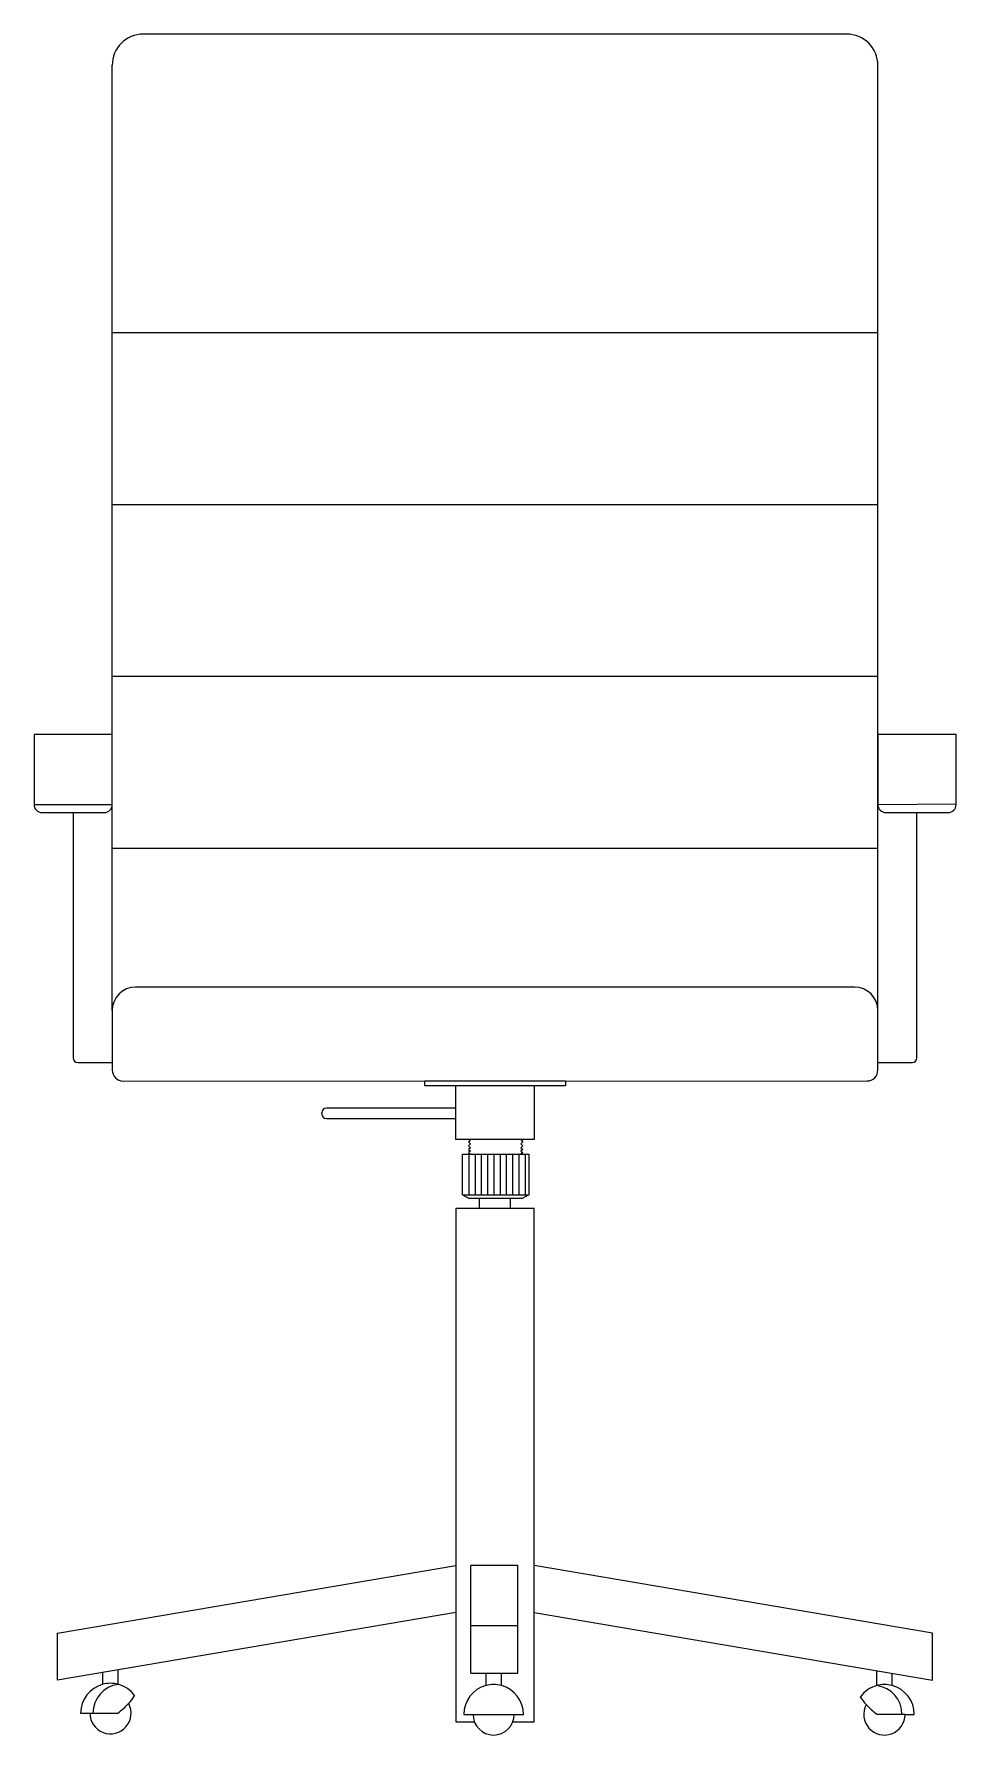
# Model space of a CAD drawing. Header units: millimetres. Extents: x 1895 to 4395, y 995 to 3089.
# Drawn here: x 3094.9 to 3153.9, y 2980.4 to 3089.2 of the extents above; entities that cross this region are included whole.
import ezdxf

# ---------------------------------------------------------------- set-up
doc = ezdxf.new("R2010")
doc.units = ezdxf.units.MM
doc.layers.add('A-FURN', color=2, linetype='Continuous', lineweight=18)

msp = doc.modelspace()

# ---------------------------------------------------------------- linework, layer by layer
at = {"layer": 'A-FURN'}
for p, q in [((3146.88, 3089.23), (3101.88, 3089.23)), ((3099.88, 3026.74), (3099.88, 3087.23)), ((3148.88, 3026.8), (3148.88, 3087.23)), ((3099.88, 3070.13), (3148.88, 3070.13)), ((3099.88, 3059.13), (3148.88, 3059.13)), ((3099.88, 3048.13), (3148.88, 3048.13)), ((3099.88, 3044.41), (3097.38, 3044.41)), ((3099.88, 3039.91), (3094.88, 3039.91)), ((3097.38, 3039.41), (3097.38, 3023.71)), ((3153.88, 3039.94), (3148.88, 3039.91)), ((3151.38, 3023.71), (3151.38, 3039.41)), ((3099.88, 3037.13), (3148.88, 3037.13)), ((3147.38, 3028.24), (3101.38, 3028.24)), ((3099.88, 3026.74), (3099.88, 3022.93)), ((3148.88, 3022.94), (3148.88, 3026.74)), ((3097.68, 3023.41), (3099.88, 3023.41)), ((3148.88, 3023.41), (3151.08, 3023.41)), ((3100.58, 3022.23), (3148.18, 3022.24)), ((3113.29, 3020.13), (3113.29, 3020.2)), ((3121.88, 3020.5), (3113.59, 3020.5)), ((3113.59, 3019.83), (3121.88, 3019.83)), ((3122.3, 3017.55), (3126.54, 3017.55)), ((3122.7, 3017.55), (3122.7, 3014.95)), ((3123.1, 3017.55), (3123.1, 3014.95)), ((3123.5, 3017.55), (3123.5, 3014.95)), ((3123.9, 3017.55), (3123.9, 3014.95)), ((3124.3, 3017.55), (3124.3, 3014.95)), ((3124.7, 3017.55), (3124.7, 3014.95)), ((3125.1, 3017.55), (3125.1, 3014.95)), ((3125.5, 3017.55), (3125.5, 3014.95)), ((3125.9, 3017.55), (3125.9, 3014.95)), ((3126.3, 3017.55), (3126.3, 3014.95)), ((3121.88, 3014.09), (3121.88, 2981.23)), ((3121.88, 3014.09), (3126.88, 3014.09)), ((3122.3, 3014.95), (3126.54, 3014.95)), ((3122.3, 3014.95), (3122.73, 3014.71)), ((3123.38, 3014.09), (3123.38, 3014.71)), ((3125.38, 3014.09), (3125.38, 3014.71)), ((3126.54, 3014.95), (3126.11, 3014.71)), ((3126.88, 2981.23), (3126.88, 3014.09)), ((3122.83, 2984.34), (3122.83, 2991.23)), ((3125.83, 2991.23), (3122.83, 2991.23)), ((3125.83, 2984.34), (3125.83, 2991.23)), ((3125.83, 2987.36), (3122.83, 2987.36)), ((3099.27, 2984.39), (3099.27, 2983.62)), ((3100.26, 2983.62), (3100.26, 2984.56)), ((3122.83, 2984.34), (3125.83, 2984.34)), ((3123.8, 2984.34), (3123.8, 2983.55)), ((3124.79, 2983.55), (3124.79, 2984.34)), ((3148.8, 2984.51), (3148.8, 2983.55)), ((3149.79, 2983.55), (3149.79, 2984.34)), ((3097.85, 2981.78), (3098.45, 2981.78)), ((3098.45, 2981.78), (3100.24, 2981.78)), ((3122.38, 2981.7), (3122.98, 2981.7)), ((3122.98, 2981.7), (3125.61, 2981.7)), ((3125.61, 2981.7), (3126.21, 2981.7)), ((3150.61, 2981.7), (3148.82, 2981.7)), ((3150.61, 2981.7), (3151.21, 2981.7)), ((3121.88, 2981.23), (3123.06, 2981.23)), ((3125.53, 2981.23), (3126.88, 2981.23))]:
    msp.add_line(p, q, dxfattribs=at)
for points in [[(3094.88, 3044.41), (3094.88, 3039.91, 0.414214), (3095.38, 3039.41), (3099.38, 3039.41, 0.414214), (3099.88, 3039.91), (3099.88, 3044.41)], [(3148.88, 3044.41), (3148.88, 3039.91, 0.414214), (3149.38, 3039.41), (3153.38, 3039.41, 0.414214), (3153.88, 3039.91), (3153.88, 3044.41)]]:
    msp.add_lwpolyline(points, format="xyb", close=True, dxfattribs=at)
msp.add_lwpolyline([(3119.88, 3022.24), (3128.88, 3022.24), (3128.88, 3021.92), (3119.88, 3021.92)], close=True, dxfattribs=at)
for points in [[(3121.88, 3022.24), (3121.88, 3022.24), (3126.88, 3022.24), (3126.88, 3022.24)], [(3126.88, 3021.92), (3126.88, 3018.49), (3121.88, 3018.49), (3121.88, 3021.92)], [(3122.8, 3018.49), (3122.68, 3018.35), (3122.8, 3018.21), (3122.68, 3018.09), (3122.8, 3017.96), (3122.68, 3017.86), (3122.8, 3017.74), (3122.68, 3017.66), (3122.8, 3017.55)], [(3126.04, 3018.49), (3126.16, 3018.35), (3126.04, 3018.21), (3126.16, 3018.09), (3126.04, 3017.96), (3126.16, 3017.86), (3126.04, 3017.74), (3126.16, 3017.66), (3126.04, 3017.55)], [(3122.3, 3014.95), (3122.3, 3017.55)], [(3126.54, 3017.55), (3126.54, 3014.95)], [(3126.11, 3014.71), (3122.73, 3014.71)], [(3121.88, 2988.23), (3096.38, 2983.9), (3096.38, 2986.9), (3121.88, 2991.23)], [(3126.88, 2988.23), (3152.37, 2983.9), (3152.37, 2986.9), (3126.88, 2991.23)]]:
    msp.add_lwpolyline(points, dxfattribs=at)
for centre, radius, start, end in [((3101.88, 3087.23), 2, 90, 180), ((3146.88, 3087.23), 2, 0, 90), ((3101.38, 3026.74), 1.5, 90, 180), ((3147.38, 3026.74), 1.5, 0, 90), ((3097.68, 3023.71), 0.3, 180, 270), ((3100.58, 3022.93), 0.7, 180, 270.0141), ((3148.18, 3022.94), 0.7, 270.0141, 0), ((3151.08, 3023.71), 0.3, 270, 0), ((3113.59, 3020.2), 0.3, 90, 180), ((3113.59, 3020.13), 0.3, 180, 270), ((3099.77, 2981.78), 1.91, 104.9882, 180), ((3100.48, 2981.8), 1.83, 96.7519, 180.9034), ((3099.77, 2981.78), 1.91, 75.0118, 104.9882), ((3099.77, 2981.78), 1.91, 35.449, 75.0118), ((3124.29, 2981.7), 1.91, 104.9882, 180), ((3124.29, 2981.7), 1.91, 75.0118, 104.9882), ((3124.29, 2981.7), 1.91, 0, 75.0118), ((3149.3, 2981.7), 1.91, 104.9882, 144.551), ((3149.3, 2981.7), 1.91, 75.0118, 104.9882), ((3148.59, 2981.73), 1.83, 359.0966, 83.2481), ((3149.3, 2981.7), 1.91, 0, 75.0118), ((3097.29, 2985.73), 4.93, 317.468, 324.7631), ((3151.77, 2985.66), 4.93, 215.2369, 222.532), ((3099.77, 2981.78), 1.32, 180, 28.0642), ((3097.29, 2985.73), 4.93, 306.7009, 317.468), ((3124.29, 2981.7), 1.32, 180, 0), ((3149.3, 2981.7), 1.32, 151.9358, 0), ((3151.77, 2985.66), 4.93, 222.532, 233.2991)]:
    msp.add_arc(centre, radius, start, end, dxfattribs=at)

doc.saveas('drawing.dxf')
